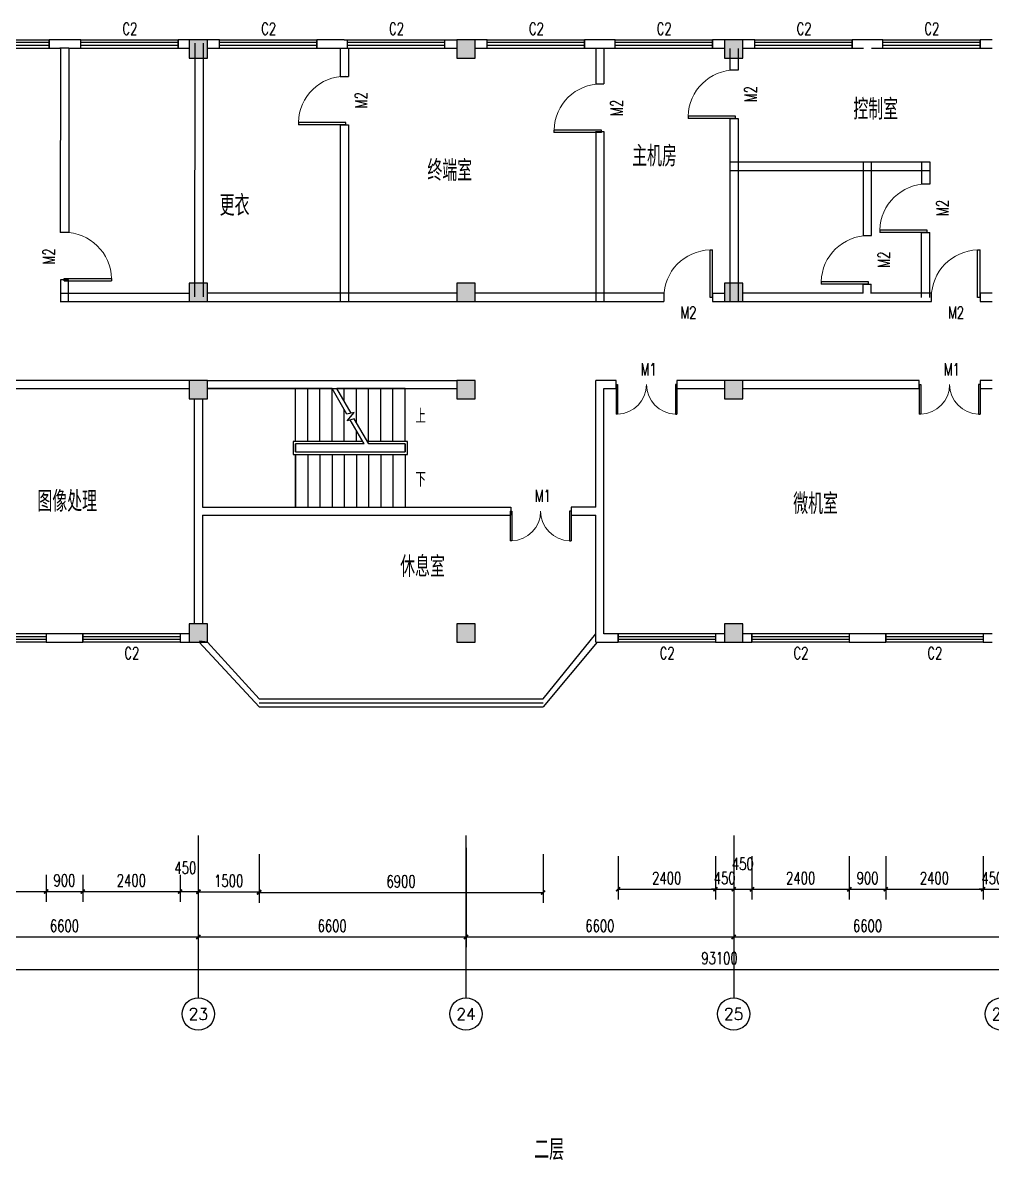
# Model space of a CAD drawing. Header units: millimetres. Extents: x 250 to 114555, y 276 to 29083.
# Drawn here: x 35422 to 59325, y 276 to 28332 of the extents above; entities that cross this region are included whole.
import ezdxf
from ezdxf.enums import TextEntityAlignment as Align

# ---------------------------------------------------------------- set-up
doc = ezdxf.new("R2010")
doc.units = ezdxf.units.MM
for name, color, linetype in [('AXIS', 3, 'Continuous'), ('AXIS_TEXT', 7, 'Continuous'), ('COLUMN', 9, 'Continuous'), ('DIM_SYMB', 3, 'Continuous'), ('PUB_DIM', 3, 'Continuous'), ('PUB_TEXT', 7, 'Continuous'), ('STAIR', 2, 'Continuous'), ('WALL', 9, 'Continuous'), ('WINDOW', 4, 'Continuous'), ('WINDOW_TEXT', 7, 'Continuous')]:
    doc.layers.add(name, color=color, linetype=linetype)
doc.styles.add('_TCH_AXIS', font='COMPLEX', dxfattribs={"bigfont": 'GBCBIG'})
doc.styles.add('_TCH_DIM', font='SIMPLEX', dxfattribs={"bigfont": 'GBCBIG'})
doc.styles.add('_TCH_DIM_T3', font='SIMPLEX', dxfattribs={"width": 0.705882, "bigfont": 'GBCBIG'})
doc.styles.add('_TCH_WINDOW', font='SIMPLEX', dxfattribs={"bigfont": 'GBCBIG'})
doc.styles.add('COMPLEX', font='COMPLEX')
doc.styles.get("Standard").update_dxf_attribs({"font": 'txt', "bigfont": 'gbcbig.shx'})
doc.dimstyles.new('_TCH_ARCH&&100', dxfattribs={"dimtxt": 297.5, "dimasz": 100, "dimexe": 250, "dimexo": 300, "dimgap": 126.25, "dimtad": 1, "dimdec": 0, "dimzin": 0, "dimdsep": 46, "dimtxsty": '_TCH_DIM_T3', "dimblk": 'ARCHTICK', "dimcen": 0.09, "dimclrt": 7, "dimazin": 2, "dimtfac": 1, "dimtdec": 0, "dimtix": 1, "dimtmove": 2, "dimatfit": 3, "dimfxl": 1, "dimtolj": 1, "dimtzin": 0, "dimarcsym": 0})

# ---------------------------------------------------------------- blocks, each defined once
blk = doc.blocks.new('_ArchTick')
at = {"color": 0, "linetype": 'ByBlock', "const_width": 0.4}
blk.add_lwpolyline([(-0.5, -0.5), (0.5, 0.5)], dxfattribs=at)
blk = doc.blocks.new('*D106')
at = {"layer": 'Defpoints', "color": 0}
for p in [(33600, 7615), (36000, 7615), (36000, 6903)]:
    blk.add_point(p, dxfattribs=at)
at = {"layer": 'PUB_DIM', "color": 0, "lineweight": -2}
for p, q in [((33600, 7315), (33600, 6653)), ((36000, 7315), (36000, 6653)), ((33600, 6903), (36000, 6903))]:
    blk.add_line(p, q, dxfattribs=at)
at = {"layer": 'PUB_DIM', "color": 0, "lineweight": -2, "xscale": 100, "yscale": 100, "zscale": 100, "rotation": 180}
blk.add_blockref('_ArchTick', (33600, 6903), dxfattribs=at)
at = {"layer": 'PUB_DIM', "color": 0, "lineweight": -2, "xscale": 100, "yscale": 100, "zscale": 100}
blk.add_blockref('_ArchTick', (36000, 6903), dxfattribs=at)
at = {"layer": 'PUB_DIM', "color": 7, "insert": (34800, 7178), "char_height": 297.5, "attachment_point": 5, "style": '_TCH_DIM_T3'}
blk.add_mtext('\\A1;2400', dxfattribs=at)
blk = doc.blocks.new('*D107')
at = {"layer": 'Defpoints', "color": 0}
for p in [(36000, 7615), (36900, 7615), (36900, 6903)]:
    blk.add_point(p, dxfattribs=at)
at = {"layer": 'PUB_DIM', "color": 0, "lineweight": -2}
for p, q in [((36000, 7315), (36000, 6653)), ((36900, 7315), (36900, 6653)), ((36000, 6903), (36900, 6903))]:
    blk.add_line(p, q, dxfattribs=at)
at = {"layer": 'PUB_DIM', "color": 0, "lineweight": -2, "xscale": 100, "yscale": 100, "zscale": 100, "rotation": 180}
blk.add_blockref('_ArchTick', (36000, 6903), dxfattribs=at)
at = {"layer": 'PUB_DIM', "color": 0, "lineweight": -2, "xscale": 100, "yscale": 100, "zscale": 100}
blk.add_blockref('_ArchTick', (36900, 6903), dxfattribs=at)
at = {"layer": 'PUB_DIM', "color": 7, "insert": (36450, 7178), "char_height": 297.5, "attachment_point": 5, "style": '_TCH_DIM_T3'}
blk.add_mtext('\\A1;900', dxfattribs=at)
blk = doc.blocks.new('*D108')
at = {"layer": 'Defpoints', "color": 0}
for p in [(36900, 7615), (39300, 7615), (39300, 6903)]:
    blk.add_point(p, dxfattribs=at)
at = {"layer": 'PUB_DIM', "color": 0, "lineweight": -2}
for p, q in [((36900, 7315), (36900, 6653)), ((39300, 7315), (39300, 6653)), ((36900, 6903), (39300, 6903))]:
    blk.add_line(p, q, dxfattribs=at)
at = {"layer": 'PUB_DIM', "color": 0, "lineweight": -2, "xscale": 100, "yscale": 100, "zscale": 100, "rotation": 180}
blk.add_blockref('_ArchTick', (36900, 6903), dxfattribs=at)
at = {"layer": 'PUB_DIM', "color": 0, "lineweight": -2, "xscale": 100, "yscale": 100, "zscale": 100}
blk.add_blockref('_ArchTick', (39300, 6903), dxfattribs=at)
at = {"layer": 'PUB_DIM', "color": 7, "insert": (38100, 7178), "char_height": 297.5, "attachment_point": 5, "style": '_TCH_DIM_T3'}
blk.add_mtext('\\A1;2400', dxfattribs=at)
blk = doc.blocks.new('*D109')
at = {"layer": 'Defpoints', "color": 0}
for p in [(39300, 7615), (39750, 7615), (39750, 6903)]:
    blk.add_point(p, dxfattribs=at)
at = {"layer": 'PUB_DIM', "color": 0, "lineweight": -2}
for p, q in [((39300, 7315), (39300, 6653)), ((39750, 7315), (39750, 6653)), ((39300, 6903), (39750, 6903))]:
    blk.add_line(p, q, dxfattribs=at)
at = {"layer": 'PUB_DIM', "color": 0, "lineweight": -2, "xscale": 100, "yscale": 100, "zscale": 100, "rotation": 180}
blk.add_blockref('_ArchTick', (39300, 6903), dxfattribs=at)
at = {"layer": 'PUB_DIM', "color": 0, "lineweight": -2, "xscale": 100, "yscale": 100, "zscale": 100}
blk.add_blockref('_ArchTick', (39750, 6903), dxfattribs=at)
at = {"layer": 'PUB_DIM', "color": 7, "insert": (39429, 7490), "char_height": 297.5, "attachment_point": 5, "style": '_TCH_DIM_T3'}
blk.add_mtext('\\A1;450', dxfattribs=at)
blk = doc.blocks.new('*D116')
at = {"layer": 'Defpoints', "color": 0}
for p in [(50100, 8077), (52500, 8077), (52500, 6960)]:
    blk.add_point(p, dxfattribs=at)
at = {"layer": 'PUB_DIM', "color": 0, "lineweight": -2}
for p, q in [((50100, 7777), (50100, 6710)), ((52500, 7777), (52500, 6710)), ((50100, 6960), (52500, 6960))]:
    blk.add_line(p, q, dxfattribs=at)
at = {"layer": 'PUB_DIM', "color": 0, "lineweight": -2, "xscale": 100, "yscale": 100, "zscale": 100, "rotation": 180}
blk.add_blockref('_ArchTick', (50100, 6960), dxfattribs=at)
at = {"layer": 'PUB_DIM', "color": 0, "lineweight": -2, "xscale": 100, "yscale": 100, "zscale": 100}
blk.add_blockref('_ArchTick', (52500, 6960), dxfattribs=at)
at = {"layer": 'PUB_DIM', "color": 7, "insert": (51300, 7235), "char_height": 297.5, "attachment_point": 5, "style": '_TCH_DIM_T3'}
blk.add_mtext('\\A1;2400', dxfattribs=at)
blk = doc.blocks.new('*D117')
at = {"layer": 'Defpoints', "color": 0}
for p in [(52500, 8077), (52950, 8077), (52950, 6960)]:
    blk.add_point(p, dxfattribs=at)
at = {"layer": 'PUB_DIM', "color": 0, "lineweight": -2}
for p, q in [((52500, 7777), (52500, 6710)), ((52950, 7777), (52950, 6710)), ((52500, 6960), (52400, 6960)), ((52500, 6960), (52950, 6960)), ((52950, 6960), (53050, 6960))]:
    blk.add_line(p, q, dxfattribs=at)
at = {"layer": 'PUB_DIM', "color": 0, "lineweight": -2, "xscale": 100, "yscale": 100, "zscale": 100}
blk.add_blockref('_ArchTick', (52500, 6960), dxfattribs=at)
at = {"layer": 'PUB_DIM', "color": 0, "lineweight": -2, "xscale": 100, "yscale": 100, "zscale": 100, "rotation": 180}
blk.add_blockref('_ArchTick', (52950, 6960), dxfattribs=at)
at = {"layer": 'PUB_DIM', "color": 7, "insert": (52725, 7235), "char_height": 297.5, "attachment_point": 5, "style": '_TCH_DIM_T3'}
blk.add_mtext('\\A1;450', dxfattribs=at)
blk = doc.blocks.new('*D118')
at = {"layer": 'Defpoints', "color": 0}
for p in [(52950, 8077), (53400, 8077), (53400, 6960)]:
    blk.add_point(p, dxfattribs=at)
at = {"layer": 'PUB_DIM', "color": 0, "lineweight": -2}
for p, q in [((52950, 7777), (52950, 6710)), ((53400, 7777), (53400, 6710)), ((52950, 6960), (53400, 6960))]:
    blk.add_line(p, q, dxfattribs=at)
at = {"layer": 'PUB_DIM', "color": 0, "lineweight": -2, "xscale": 100, "yscale": 100, "zscale": 100, "rotation": 180}
blk.add_blockref('_ArchTick', (52950, 6960), dxfattribs=at)
at = {"layer": 'PUB_DIM', "color": 0, "lineweight": -2, "xscale": 100, "yscale": 100, "zscale": 100}
blk.add_blockref('_ArchTick', (53400, 6960), dxfattribs=at)
at = {"layer": 'PUB_DIM', "color": 7, "insert": (53175, 7585), "char_height": 297.5, "attachment_point": 5, "style": '_TCH_DIM_T3'}
blk.add_mtext('\\A1;450', dxfattribs=at)
blk = doc.blocks.new('*D119')
at = {"layer": 'Defpoints', "color": 0}
for p in [(53400, 8077), (55800, 8077), (55800, 6960)]:
    blk.add_point(p, dxfattribs=at)
at = {"layer": 'PUB_DIM', "color": 0, "lineweight": -2}
for p, q in [((53400, 7777), (53400, 6710)), ((55800, 7777), (55800, 6710)), ((53400, 6960), (55800, 6960))]:
    blk.add_line(p, q, dxfattribs=at)
at = {"layer": 'PUB_DIM', "color": 0, "lineweight": -2, "xscale": 100, "yscale": 100, "zscale": 100, "rotation": 180}
blk.add_blockref('_ArchTick', (53400, 6960), dxfattribs=at)
at = {"layer": 'PUB_DIM', "color": 0, "lineweight": -2, "xscale": 100, "yscale": 100, "zscale": 100}
blk.add_blockref('_ArchTick', (55800, 6960), dxfattribs=at)
at = {"layer": 'PUB_DIM', "color": 7, "insert": (54600, 7235), "char_height": 297.5, "attachment_point": 5, "style": '_TCH_DIM_T3'}
blk.add_mtext('\\A1;2400', dxfattribs=at)
blk = doc.blocks.new('*D120')
at = {"layer": 'Defpoints', "color": 0}
for p in [(55800, 8077), (56700, 8077), (56700, 6960)]:
    blk.add_point(p, dxfattribs=at)
at = {"layer": 'PUB_DIM', "color": 0, "lineweight": -2}
for p, q in [((55800, 7777), (55800, 6710)), ((56700, 7777), (56700, 6710)), ((55800, 6960), (56700, 6960))]:
    blk.add_line(p, q, dxfattribs=at)
at = {"layer": 'PUB_DIM', "color": 0, "lineweight": -2, "xscale": 100, "yscale": 100, "zscale": 100, "rotation": 180}
blk.add_blockref('_ArchTick', (55800, 6960), dxfattribs=at)
at = {"layer": 'PUB_DIM', "color": 0, "lineweight": -2, "xscale": 100, "yscale": 100, "zscale": 100}
blk.add_blockref('_ArchTick', (56700, 6960), dxfattribs=at)
at = {"layer": 'PUB_DIM', "color": 7, "insert": (56250, 7235), "char_height": 297.5, "attachment_point": 5, "style": '_TCH_DIM_T3'}
blk.add_mtext('\\A1;900', dxfattribs=at)
blk = doc.blocks.new('*D121')
at = {"layer": 'Defpoints', "color": 0}
for p in [(56700, 8077), (59100, 8077), (59100, 6960)]:
    blk.add_point(p, dxfattribs=at)
at = {"layer": 'PUB_DIM', "color": 0, "lineweight": -2}
for p, q in [((56700, 7777), (56700, 6710)), ((59100, 7777), (59100, 6710)), ((56700, 6960), (59100, 6960))]:
    blk.add_line(p, q, dxfattribs=at)
at = {"layer": 'PUB_DIM', "color": 0, "lineweight": -2, "xscale": 100, "yscale": 100, "zscale": 100, "rotation": 180}
blk.add_blockref('_ArchTick', (56700, 6960), dxfattribs=at)
at = {"layer": 'PUB_DIM', "color": 0, "lineweight": -2, "xscale": 100, "yscale": 100, "zscale": 100}
blk.add_blockref('_ArchTick', (59100, 6960), dxfattribs=at)
at = {"layer": 'PUB_DIM', "color": 7, "insert": (57900, 7235), "char_height": 297.5, "attachment_point": 5, "style": '_TCH_DIM_T3'}
blk.add_mtext('\\A1;2400', dxfattribs=at)
blk = doc.blocks.new('*D122')
at = {"layer": 'Defpoints', "color": 0}
for p in [(59100, 8077), (59550, 8077), (59550, 6960)]:
    blk.add_point(p, dxfattribs=at)
at = {"layer": 'PUB_DIM', "color": 0, "lineweight": -2}
for p, q in [((59100, 7777), (59100, 6710)), ((59550, 7777), (59550, 6710)), ((59100, 6960), (59000, 6960)), ((59100, 6960), (59550, 6960)), ((59550, 6960), (59650, 6960))]:
    blk.add_line(p, q, dxfattribs=at)
at = {"layer": 'PUB_DIM', "color": 0, "lineweight": -2, "xscale": 100, "yscale": 100, "zscale": 100}
blk.add_blockref('_ArchTick', (59100, 6960), dxfattribs=at)
at = {"layer": 'PUB_DIM', "color": 0, "lineweight": -2, "xscale": 100, "yscale": 100, "zscale": 100, "rotation": 180}
blk.add_blockref('_ArchTick', (59550, 6960), dxfattribs=at)
at = {"layer": 'PUB_DIM', "color": 7, "insert": (59325, 7235), "char_height": 297.5, "attachment_point": 5, "style": '_TCH_DIM_T3'}
blk.add_mtext('\\A1;450', dxfattribs=at)
blk = doc.blocks.new('*D143')
at = {"layer": 'Defpoints', "color": 0}
for p in [(41250, 8126), (48250, 8126), (48250, 6879)]:
    blk.add_point(p, dxfattribs=at)
at = {"layer": 'PUB_DIM', "color": 0, "lineweight": -2}
for p, q in [((41250, 7826), (41250, 6629)), ((48250, 7826), (48250, 6629)), ((41250, 6879), (48250, 6879))]:
    blk.add_line(p, q, dxfattribs=at)
at = {"layer": 'PUB_DIM', "color": 0, "lineweight": -2, "xscale": 100, "yscale": 100, "zscale": 100, "rotation": 180}
blk.add_blockref('_ArchTick', (41250, 6879), dxfattribs=at)
at = {"layer": 'PUB_DIM', "color": 0, "lineweight": -2, "xscale": 100, "yscale": 100, "zscale": 100}
blk.add_blockref('_ArchTick', (48250, 6879), dxfattribs=at)
at = {"layer": 'PUB_DIM', "color": 7, "insert": (44750, 7154), "char_height": 297.5, "attachment_point": 5, "style": '_TCH_DIM_T3'}
blk.add_mtext('\\A1;6900', dxfattribs=at)
blk = doc.blocks.new('*D144')
at = {"layer": 'Defpoints', "color": 0}
for p in [(39750, 7995), (41250, 7995), (41250, 6895)]:
    blk.add_point(p, dxfattribs=at)
at = {"layer": 'PUB_DIM', "color": 0, "lineweight": -2}
for p, q in [((39750, 7695), (39750, 6645)), ((41250, 7695), (41250, 6645)), ((39750, 6895), (41250, 6895))]:
    blk.add_line(p, q, dxfattribs=at)
at = {"layer": 'PUB_DIM', "color": 0, "lineweight": -2, "xscale": 100, "yscale": 100, "zscale": 100, "rotation": 180}
blk.add_blockref('_ArchTick', (39750, 6895), dxfattribs=at)
at = {"layer": 'PUB_DIM', "color": 0, "lineweight": -2, "xscale": 100, "yscale": 100, "zscale": 100}
blk.add_blockref('_ArchTick', (41250, 6895), dxfattribs=at)
at = {"layer": 'PUB_DIM', "color": 7, "insert": (40500, 7170), "char_height": 297.5, "attachment_point": 5, "style": '_TCH_DIM_T3'}
blk.add_mtext('\\A1;1500', dxfattribs=at)
blk = doc.blocks.new('*D158')
at = {"layer": 'AXIS', "color": 0, "lineweight": -2}
for p, q in [((33150, 7983), (33150, 5533)), ((39750, 7983), (39750, 5533)), ((33150, 5783), (39750, 5783))]:
    blk.add_line(p, q, dxfattribs=at)
at = {"layer": 'Defpoints', "color": 0}
for p in [(33150, 8283), (39750, 8283), (39750, 5783)]:
    blk.add_point(p, dxfattribs=at)
at = {"layer": 'AXIS', "color": 0, "lineweight": -2, "xscale": 100, "yscale": 100, "zscale": 100, "rotation": 180}
blk.add_blockref('_ArchTick', (33150, 5783), dxfattribs=at)
at = {"layer": 'AXIS', "color": 0, "lineweight": -2, "xscale": 100, "yscale": 100, "zscale": 100}
blk.add_blockref('_ArchTick', (39750, 5783), dxfattribs=at)
at = {"layer": 'AXIS', "color": 7, "insert": (36450, 6058), "char_height": 297.5, "attachment_point": 5, "style": '_TCH_DIM_T3'}
blk.add_mtext('\\A1;6600', dxfattribs=at)
blk = doc.blocks.new('*D159')
at = {"layer": 'AXIS', "color": 0, "lineweight": -2}
for p, q in [((39750, 7983), (39750, 5533)), ((46350, 7983), (46350, 5533)), ((39750, 5783), (46350, 5783))]:
    blk.add_line(p, q, dxfattribs=at)
at = {"layer": 'Defpoints', "color": 0}
for p in [(39750, 8283), (46350, 8283), (46350, 5783)]:
    blk.add_point(p, dxfattribs=at)
at = {"layer": 'AXIS', "color": 0, "lineweight": -2, "xscale": 100, "yscale": 100, "zscale": 100, "rotation": 180}
blk.add_blockref('_ArchTick', (39750, 5783), dxfattribs=at)
at = {"layer": 'AXIS', "color": 0, "lineweight": -2, "xscale": 100, "yscale": 100, "zscale": 100}
blk.add_blockref('_ArchTick', (46350, 5783), dxfattribs=at)
at = {"layer": 'AXIS', "color": 7, "insert": (43050, 6058), "char_height": 297.5, "attachment_point": 5, "style": '_TCH_DIM_T3'}
blk.add_mtext('\\A1;6600', dxfattribs=at)
blk = doc.blocks.new('*D160')
at = {"layer": 'AXIS', "color": 0, "lineweight": -2}
for p, q in [((46350, 7983), (46350, 5533)), ((52950, 7983), (52950, 5533)), ((46350, 5783), (52950, 5783))]:
    blk.add_line(p, q, dxfattribs=at)
at = {"layer": 'Defpoints', "color": 0}
for p in [(46350, 8283), (52950, 8283), (52950, 5783)]:
    blk.add_point(p, dxfattribs=at)
at = {"layer": 'AXIS', "color": 0, "lineweight": -2, "xscale": 100, "yscale": 100, "zscale": 100, "rotation": 180}
blk.add_blockref('_ArchTick', (46350, 5783), dxfattribs=at)
at = {"layer": 'AXIS', "color": 0, "lineweight": -2, "xscale": 100, "yscale": 100, "zscale": 100}
blk.add_blockref('_ArchTick', (52950, 5783), dxfattribs=at)
at = {"layer": 'AXIS', "color": 7, "insert": (49650, 6058), "char_height": 297.5, "attachment_point": 5, "style": '_TCH_DIM_T3'}
blk.add_mtext('\\A1;6600', dxfattribs=at)
blk = doc.blocks.new('*D161')
at = {"layer": 'AXIS', "color": 0, "lineweight": -2}
for p, q in [((52950, 7983), (52950, 5533)), ((59550, 7983), (59550, 5533)), ((52950, 5783), (59550, 5783))]:
    blk.add_line(p, q, dxfattribs=at)
at = {"layer": 'Defpoints', "color": 0}
for p in [(52950, 8283), (59550, 8283), (59550, 5783)]:
    blk.add_point(p, dxfattribs=at)
at = {"layer": 'AXIS', "color": 0, "lineweight": -2, "xscale": 100, "yscale": 100, "zscale": 100, "rotation": 180}
blk.add_blockref('_ArchTick', (52950, 5783), dxfattribs=at)
at = {"layer": 'AXIS', "color": 0, "lineweight": -2, "xscale": 100, "yscale": 100, "zscale": 100}
blk.add_blockref('_ArchTick', (59550, 5783), dxfattribs=at)
at = {"layer": 'AXIS', "color": 7, "insert": (56250, 6058), "char_height": 297.5, "attachment_point": 5, "style": '_TCH_DIM_T3'}
blk.add_mtext('\\A1;6600', dxfattribs=at)
blk = doc.blocks.new('*D168')
at = {"layer": 'AXIS', "color": 0, "lineweight": -2}
for p, q in [((6050, 7983), (6050, 4733)), ((99150, 7983), (99150, 4733)), ((6050, 4983), (99150, 4983))]:
    blk.add_line(p, q, dxfattribs=at)
at = {"layer": 'Defpoints', "color": 0}
for p in [(6050, 8283), (99150, 8283), (99150, 4983)]:
    blk.add_point(p, dxfattribs=at)
at = {"layer": 'AXIS', "color": 0, "lineweight": -2, "xscale": 100, "yscale": 100, "zscale": 100, "rotation": 180}
blk.add_blockref('_ArchTick', (6050, 4983), dxfattribs=at)
at = {"layer": 'AXIS', "color": 0, "lineweight": -2, "xscale": 100, "yscale": 100, "zscale": 100}
blk.add_blockref('_ArchTick', (99150, 4983), dxfattribs=at)
at = {"layer": 'AXIS', "color": 7, "insert": (52600, 5258), "char_height": 297.5, "attachment_point": 5, "style": '_TCH_DIM_T3'}
blk.add_mtext('\\A1;93100', dxfattribs=at)
blk = doc.blocks.new('_FZHK')
blk.add_lwpolyline([(-0.5, -0.5), (0.5, -0.5), (0.5, 0.5), (-0.5, 0.5)], close=True)
blk = doc.blocks.new('_AXISO')
blk.add_circle((0, 0), 0.5)
at = {"layer": 'AXIS_TEXT', "style": 'COMPLEX', "width": 1.041667}
blk.add_attdef('A', text='', height=0.56, dxfattribs=at).set_placement((-0.25, -0.28), (0.25, -0.28), align=Align.FIT)
blk = doc.blocks.new('$DorLib2D$00000001')
for p, q in [((0.45, 0.975), (0.5, 0.975)), ((0.45, 0), (0.45, 0.975)), ((0.5, 0), (0.5, 0.975)), ((0.5, 0), (0.45, 0))]:
    blk.add_line(p, q)
at = {"lineweight": 13}
blk.add_arc((0.475, 0), 0.975, 91.4693, 180, dxfattribs=at)
blk = doc.blocks.new('$DorLib2D$00000002')
for p, q in [((-0.5, 0), (-0.5, 0.4875)), ((-0.475, 0.4875), (-0.5, 0.4875)), ((-0.475, 0), (-0.475, 0.4875)), ((0.475, 0), (0.475, 0.4875)), ((0.475, 0.4875), (0.5, 0.4875)), ((0.5, 0), (0.5, 0.4875)), ((-0.5, 0), (-0.475, 0)), ((0.5, 0), (0.475, 0))]:
    blk.add_line(p, q)
at = {"lineweight": 13}
for centre, start, end in [((-0.4875, 0), 0, 88.53072), ((0.4875, 0), 91.46928, 180)]:
    blk.add_arc(centre, 0.4875, start, end, dxfattribs=at)
blk = doc.blocks.new('$TCHSYS$WIN2D')
for p, q in [((-0.5, 0.5), (0.5, 0.5)), ((-0.5, 0.5), (-0.5, -0.5)), ((0.5, 0.5), (0.5, -0.5)), ((0.5, 0.167), (-0.5, 0.167)), ((0.5, -0.167), (-0.5, -0.167)), ((-0.5, -0.5), (0.5, -0.5))]:
    blk.add_line(p, q)

msp = doc.modelspace()

# ---------------------------------------------------------------- hatches: boundary and pattern name
h = msp.add_hatch(color=256)
h.paths.add_polyline_path([(39749.9, 27908.4), (39524.9, 27908.4), (39524.9, 27683.4), (39749.9, 27683.4)])
h.paths.add_polyline_path([(39749.9, 27683.4), (39974.9, 27683.4), (39974.9, 27908.4), (39749.9, 27908.4)])
h.paths.add_polyline_path([(39749.9, 27458.4), (39974.9, 27458.4), (39974.9, 27683.4), (39749.9, 27683.4)])
h.paths.add_polyline_path([(39749.9, 27683.4), (39524.9, 27683.4), (39524.9, 27458.4), (39749.9, 27458.4)])
h.paths.add_polyline_path([(39749.9, 21683.4), (39524.9, 21683.4), (39524.9, 21458.4), (39749.9, 21458.4)])
h.paths.add_polyline_path([(39749.9, 21683.4), (39749.9, 21458.4), (39974.9, 21458.4), (39974.9, 21683.4)])
h.paths.add_polyline_path([(39974.9, 21683.4), (39974.9, 21908.4), (39749.9, 21908.4), (39749.9, 21683.4)])
h.paths.add_polyline_path([(39749.9, 21908.4), (39524.9, 21908.4), (39524.9, 21683.4), (39749.9, 21683.4)])
h.paths.add_polyline_path([(39749.9, 13508.4), (39749.9, 13058.4), (39974.9, 13058.4), (39974.9, 13508.4)])
h.paths.add_polyline_path([(39524.9, 13508.4), (39524.9, 13058.4), (39749.9, 13058.4), (39749.9, 13508.4)])
h = msp.add_hatch(color=256)
h.paths.add_polyline_path([(46349.9, 27908.4), (46124.9, 27908.4), (46124.9, 27683.4), (46349.9, 27683.4)])
h.paths.add_polyline_path([(46349.9, 27683.4), (46574.9, 27683.4), (46574.9, 27908.4), (46349.9, 27908.4)])
h.paths.add_polyline_path([(46349.9, 27458.4), (46574.9, 27458.4), (46574.9, 27683.4), (46349.9, 27683.4)])
h.paths.add_polyline_path([(46349.9, 27683.4), (46124.9, 27683.4), (46124.9, 27458.4), (46349.9, 27458.4)])
h.paths.add_polyline_path([(46349.9, 21683.4), (46124.9, 21683.4), (46124.9, 21458.4), (46349.9, 21458.4)])
h.paths.add_polyline_path([(46349.9, 21683.4), (46349.9, 21458.4), (46574.9, 21458.4), (46574.9, 21683.4)])
h.paths.add_polyline_path([(46574.9, 21683.4), (46574.9, 21908.4), (46349.9, 21908.4), (46349.9, 21683.4)])
h.paths.add_polyline_path([(46349.9, 21908.4), (46124.9, 21908.4), (46124.9, 21683.4), (46349.9, 21683.4)])
h.paths.add_polyline_path([(46349.9, 13508.4), (46349.9, 13058.4), (46574.9, 13058.4), (46574.9, 13508.4)])
h.paths.add_polyline_path([(46124.9, 13508.4), (46124.9, 13058.4), (46349.9, 13058.4), (46349.9, 13508.4)])
h = msp.add_hatch(color=256)
h.paths.add_polyline_path([(52949.9, 27908.4), (52724.9, 27908.4), (52724.9, 27683.4), (52949.9, 27683.4)])
h.paths.add_polyline_path([(52949.9, 27683.4), (53174.9, 27683.4), (53174.9, 27908.4), (52949.9, 27908.4)])
h.paths.add_polyline_path([(52949.9, 27458.4), (53174.9, 27458.4), (53174.9, 27683.4), (52949.9, 27683.4)])
h.paths.add_polyline_path([(52949.9, 27683.4), (52724.9, 27683.4), (52724.9, 27458.4), (52949.9, 27458.4)])
h.paths.add_polyline_path([(52949.9, 21683.4), (52724.9, 21683.4), (52724.9, 21458.4), (52949.9, 21458.4)])
h.paths.add_polyline_path([(52949.9, 21683.4), (52949.9, 21458.4), (53174.9, 21458.4), (53174.9, 21683.4)])
h.paths.add_polyline_path([(53174.9, 21683.4), (53174.9, 21908.4), (52949.9, 21908.4), (52949.9, 21683.4)])
h.paths.add_polyline_path([(52949.9, 21908.4), (52724.9, 21908.4), (52724.9, 21683.4), (52949.9, 21683.4)])
h.paths.add_polyline_path([(52949.9, 13508.4), (52949.9, 13058.4), (53174.9, 13058.4), (53174.9, 13508.4)])
h.paths.add_polyline_path([(52724.9, 13508.4), (52724.9, 13058.4), (52949.9, 13058.4), (52949.9, 13508.4)])
h = msp.add_hatch(color=256)
h.paths.add_polyline_path([(39749.9, 19508.4), (39524.9, 19508.4), (39524.9, 19283.4), (39749.9, 19283.4)])
h.paths.add_polyline_path([(39974.9, 19508.4), (39749.9, 19508.4), (39749.9, 19283.4), (39974.9, 19283.4)])
h.paths.add_polyline_path([(39974.9, 19283.4), (39749.9, 19283.4), (39749.9, 19058.4), (39974.9, 19058.4)])
h.paths.add_polyline_path([(39749.9, 19283.4), (39524.9, 19283.4), (39524.9, 19058.4), (39749.9, 19058.4)])
h = msp.add_hatch(color=256)
h.paths.add_polyline_path([(46349.9, 19508.4), (46124.9, 19508.4), (46124.9, 19283.4), (46349.9, 19283.4)])
h.paths.add_polyline_path([(46574.9, 19508.4), (46349.9, 19508.4), (46349.9, 19283.4), (46574.9, 19283.4)])
h.paths.add_polyline_path([(46574.9, 19283.4), (46349.9, 19283.4), (46349.9, 19058.4), (46574.9, 19058.4)])
h.paths.add_polyline_path([(46349.9, 19283.4), (46124.9, 19283.4), (46124.9, 19058.4), (46349.9, 19058.4)])
h = msp.add_hatch(color=256)
h.paths.add_polyline_path([(52949.9, 19508.4), (52724.9, 19508.4), (52724.9, 19283.4), (52949.9, 19283.4)])
h.paths.add_polyline_path([(53174.9, 19508.4), (52949.9, 19508.4), (52949.9, 19283.4), (53174.9, 19283.4)])
h.paths.add_polyline_path([(53174.9, 19283.4), (52949.9, 19283.4), (52949.9, 19058.4), (53174.9, 19058.4)])
h.paths.add_polyline_path([(52949.9, 19283.4), (52724.9, 19283.4), (52724.9, 19058.4), (52949.9, 19058.4)])

# ---------------------------------------------------------------- linework, layer by layer
for p, q in [((36554.7, 27708.4), (36337, 27708.4)), ((43249.9, 27708.4), (43449.9, 27708.4)), ((43249.9, 27007.6), (43449.9, 27007.6)), ((52856.5, 27167.7), (53056.5, 27167.7)), ((49552.3, 26825.6), (49752.3, 26825.6)), ((43249.9, 25815.7), (43449.9, 25815.7)), ((52856.5, 25968.1), (53056.5, 25968.1)), ((49552.3, 25653.8), (49752.3, 25653.8)), ((57584.7, 24358.1), (57784.7, 24358.1)), ((56149.9, 23084.5), (56349.9, 23084.5)), ((57583.8, 23158.5), (57783.8, 23158.5)), ((56138.6, 21884.5), (56338.6, 21884.5)), ((39974.9, 13058.4), (39774.9, 13058.4)), ((39974.9, 13058.4), (39776, 13079.8))]:
    msp.add_line(p, q)
at = {"layer": 'AXIS'}
for p, q in [((39749.9, 8283.4), (39749.9, 4283.4)), ((46349.9, 8283.4), (46349.9, 4283.4)), ((52949.9, 8283.4), (52949.9, 4283.4))]:
    msp.add_line(p, q, dxfattribs=at)
at = {"layer": 'DIM_SYMB'}
for points in [[(44999.9, 17064.9, 0, 0, 0), (40999.9, 17064.9, 0, 0, 0), (40999.9, 18626.9, 0, 0, 0), (43049.9, 18626.9, 80, 0, 0), (43349.9, 18626.9, 0, 0, 0)], [(44999.9, 18626.9, 0, 0, 0), (43949.9, 18626.9, 80, 0, 0), (43649.9, 18626.9, 0, 0, 0)]]:
    msp.add_lwpolyline(points, format="xyseb", dxfattribs=at)
at = {"layer": 'STAIR'}
for p, q in [((42149.9, 19308.4), (39974.9, 19308.4)), ((43048.7, 19308.4), (42149.9, 19308.4)), ((42149.9, 18005.4), (42149.9, 19308.4)), ((42149.9, 18005.4), (42149.9, 19308.4)), ((42449.9, 18005.4), (42449.9, 19308.4)), ((42749.9, 18005.4), (42749.9, 19308.4)), ((43414.9, 18674), (43048.7, 19308.4)), ((43049.9, 18005.4), (43049.9, 19306.3)), ((44849.9, 19308.4), (43164.1, 19308.4)), ((43514.9, 18700.8), (43164.1, 19308.4)), ((43349.9, 18986.7), (43349.9, 19308.4)), ((43649.9, 18467.1), (43649.9, 19308.4)), ((43949.9, 18005.4), (43949.9, 19308.4)), ((44249.9, 18005.4), (44249.9, 19308.4)), ((44549.9, 18005.4), (44549.9, 19308.4)), ((44849.9, 18005.4), (44849.9, 19308.4)), ((39849.9, 19058.4), (39849.9, 16383.4)), ((43349.9, 18005.4), (43349.9, 18786.7)), ((43595.3, 18722.4), (43414.9, 18674)), ((43422.4, 18516.3), (43595.3, 18722.4)), ((43594.8, 18562.5), (43422.4, 18516.3)), ((43835.6, 17945.4), (43494.8, 18535.7)), ((43951.1, 17945.4), (43594.8, 18562.5)), ((43649.9, 18005.4), (43649.9, 18267.1)), ((43800.9, 18005.4), (42089.9, 18005.4)), ((42089.9, 18005.4), (42089.9, 17686.4)), ((44909.9, 18005.4), (43916.4, 18005.4)), ((44909.9, 17686.4), (44909.9, 18005.4)), ((42089.9, 17686.4), (44909.9, 17686.4)), ((43835.6, 17945.4), (42149.9, 17945.4)), ((43835.6, 17945.4), (42149.9, 17945.4)), ((42149.9, 17945.4), (42149.9, 17746.4)), ((42149.9, 17746.4), (42149.9, 17945.4)), ((42149.9, 17746.4), (44849.9, 17746.4)), ((42149.9, 17746.4), (44849.9, 17746.4)), ((42149.9, 17686.4), (42149.9, 16383.4)), ((42149.9, 16383.4), (42149.9, 17686.4)), ((42449.9, 17686.4), (42449.9, 16383.4)), ((42749.9, 17686.4), (42749.9, 16383.4)), ((43049.9, 17686.4), (43049.9, 16383.4)), ((43349.9, 17686.4), (43349.9, 16383.4)), ((43649.9, 17686.4), (43649.9, 16383.4)), ((43949.9, 17686.4), (43949.9, 16383.4)), ((44849.9, 17945.4), (43951.1, 17945.4)), ((44849.9, 17945.4), (43951.1, 17945.4)), ((44249.9, 17686.4), (44249.9, 16383.4)), ((44549.9, 17686.4), (44549.9, 16383.4)), ((44849.9, 17746.4), (44849.9, 17945.4)), ((44849.9, 17945.4), (44849.9, 17746.4)), ((44849.9, 17686.4), (44849.9, 16383.4)), ((39849.9, 16383.4), (42149.9, 16383.4)), ((42149.9, 16383.4), (44849.9, 16383.4))]:
    msp.add_line(p, q, dxfattribs=at)
at = {"layer": 'WALL'}
for p, q in [((36454.7, 27908.4), (36074.9, 27908.4)), ((36074.9, 27908.4), (36074.9, 27708.4)), ((36854.7, 27908.4), (36454.7, 27908.4)), ((36854.7, 27708.4), (36854.7, 27908.4)), ((39524.9, 27908.4), (39254.7, 27908.4)), ((39254.7, 27908.4), (39254.7, 27708.4)), ((39666.8, 27825.1), (39655.7, 21575.1)), ((39866.8, 27825.1), (39866.8, 21575.1)), ((40274.9, 27908.4), (39974.9, 27908.4)), ((40274.9, 27708.4), (40274.9, 27908.4)), ((43349.9, 27908.4), (42674.9, 27908.4)), ((42674.9, 27908.4), (42674.9, 27708.4)), ((43349.9, 27908.4), (46124.9, 27908.4)), ((46874.9, 27908.4), (46574.9, 27908.4)), ((46874.9, 27708.4), (46874.9, 27908.4)), ((50024.9, 27908.4), (49274.9, 27908.4)), ((49274.9, 27908.4), (49274.9, 27708.4)), ((50024.9, 27708.4), (50024.9, 27908.4)), ((52724.9, 27908.4), (52424.9, 27908.4)), ((52424.9, 27908.4), (52424.9, 27708.4)), ((53474.9, 27908.4), (53174.9, 27908.4)), ((53474.9, 27708.4), (53474.9, 27908.4)), ((56249.9, 27908.4), (55874.9, 27908.4)), ((55874.9, 27908.4), (55874.9, 27708.4)), ((56624.9, 27908.4), (56249.9, 27908.4)), ((56624.9, 27708.4), (56624.9, 27908.4)), ((59324.9, 27908.4), (59024.9, 27908.4)), ((59024.9, 27908.4), (59024.9, 27708.4)), ((36074.9, 27708.4), (36354.7, 27708.4)), ((36354.7, 27708.4), (36346.5, 23158.9)), ((36554.7, 27708.4), (36854.7, 27708.4)), ((36554.7, 27708.4), (36554.7, 23156)), ((39254.7, 27708.4), (39524.9, 27708.4)), ((39974.9, 27708.4), (40274.9, 27708.4)), ((42674.9, 27708.4), (43249.9, 27708.4)), ((43249.9, 27708.4), (43249.9, 27007.6)), ((43449.9, 27708.4), (46124.9, 27708.4)), ((43449.9, 27708.4), (43449.9, 27007.6)), ((46574.9, 27708.4), (46874.9, 27708.4)), ((49274.9, 27708.4), (50024.9, 27708.4)), ((49552.3, 27708.4), (49552.3, 26825.3)), ((49752.3, 27708.4), (49752.3, 26825.6)), ((52424.9, 27708.4), (52724.9, 27708.4)), ((52856.5, 27699.5), (52856.5, 27172.2)), ((53056.5, 27699.5), (53056.5, 27163.3)), ((53174.9, 27708.4), (53474.9, 27708.4)), ((55874.9, 27708.4), (56149.9, 27708.4)), ((56349.9, 27708.4), (56624.9, 27708.4)), ((59024.9, 27708.4), (59324.9, 27708.4)), ((43249.9, 25815.7), (43249.9, 21458.4)), ((43449.9, 25815.7), (43449.9, 21458.4)), ((52856.5, 25968.1), (52856.5, 21449.5)), ((53056.5, 25968.1), (53056.5, 21449.5)), ((49552.3, 25654.3), (49552.3, 21458.4)), ((49752.3, 25653.4), (49752.3, 21458.4)), ((57794.9, 24890.1), (52856.5, 24890.1)), ((52856.5, 24690.1), (57784.1, 24690.1)), ((56149.9, 23084.5), (56149.9, 24890.1)), ((56349.9, 23084.5), (56349.9, 24890.1)), ((57584.7, 24889.9), (57584.7, 24362.6)), ((57784.7, 24889.9), (57784.7, 24353.7)), ((36554.7, 23158.9), (36346.5, 23158.9)), ((57583.8, 21558.4), (57583.8, 23158.5)), ((57783.8, 21558.4), (57783.8, 23155.2)), ((36352.2, 21991.8), (36352.2, 21458.4)), ((36552.2, 21991.1), (36352.2, 21991.1)), ((36552.2, 21463.7), (36552.2, 21989.5)), ((56138.6, 21658.4), (56138.6, 21884.5)), ((36353.4, 21658.4), (39524.9, 21658.4)), ((44324.9, 21658.4), (39974.9, 21658.4)), ((46124.9, 21658.4), (44324.9, 21658.4)), ((48374.9, 21658.4), (46574.9, 21658.4)), ((51231.5, 21658.4), (48374.9, 21658.4)), ((51230.6, 21658.4), (51230.6, 21458.4)), ((52727.2, 21658.2), (52427.2, 21658.2)), ((52427.2, 21658.2), (52427.2, 21458.2)), ((54349.9, 21658.4), (53174.9, 21658.4)), ((56138.6, 21658.4), (54349.9, 21658.4)), ((56337.9, 21657.6), (56337.9, 21883.6)), ((57824.9, 21658.4), (56337.9, 21658.4)), ((57824.9, 21458.4), (57824.9, 21658.4)), ((59324.9, 21658.4), (59024.9, 21658.4)), ((59024.9, 21658.4), (59024.9, 21458.4)), ((36343.5, 21458.4), (39524.9, 21458.4)), ((39974.9, 21458.4), (44324.9, 21458.4)), ((44324.9, 21458.4), (46124.9, 21458.4)), ((46574.9, 21458.4), (48374.9, 21458.4)), ((48374.9, 21458.4), (51230.6, 21458.4)), ((52427.2, 21458.2), (52727.2, 21458.2)), ((53174.9, 21458.4), (54349.9, 21458.4)), ((54349.9, 21458.4), (56149.9, 21458.4)), ((56149.9, 21458.4), (56149.9, 21458.4)), ((56149.9, 21458.4), (56349.9, 21458.4)), ((56349.9, 21458.4), (57824.9, 21458.4)), ((56349.9, 21458.4), (56349.9, 21458.4)), ((59024.9, 21458.4), (59324.9, 21458.4)), ((39524.9, 19508.4), (33374.9, 19508.4)), ((39974.9, 19508.4), (46124.9, 19508.4)), ((50049.9, 19508.4), (49549.9, 19508.4)), ((49549.9, 16383.4), (49549.9, 19508.4)), ((50049.9, 19308.4), (50049.9, 19508.4)), ((52724.9, 19508.4), (51549.9, 19508.4)), ((51549.9, 19508.4), (51549.9, 19308.4)), ((57524.9, 19508.4), (53174.9, 19508.4)), ((57524.9, 19308.4), (57524.9, 19508.4)), ((59324.9, 19508.4), (59024.9, 19508.4)), ((59024.9, 19508.4), (59024.9, 19308.4)), ((33374.9, 19308.4), (39524.9, 19308.4)), ((39974.9, 19308.4), (46124.9, 19308.4)), ((49749.9, 19308.4), (50049.9, 19308.4)), ((49749.9, 16283.4), (49749.9, 19308.4)), ((51549.9, 19308.4), (52724.9, 19308.4)), ((53174.9, 19308.4), (57524.9, 19308.4)), ((59024.9, 19308.4), (59324.9, 19308.4)), ((39649.9, 19047.1), (39649.9, 16283.4)), ((39849.9, 19047.1), (39649.9, 19047.1)), ((39849.9, 19047.1), (39849.9, 16383.4)), ((39649.9, 16283.4), (39649.9, 13508.4)), ((39849.9, 16383.4), (47456.5, 16383.4)), ((47456.5, 16383.4), (47456.5, 16183.4)), ((49549.9, 16385.6), (48940.4, 16385.6)), ((48940.4, 16385.6), (48940.4, 16185.6)), ((49749.9, 13258.4), (49749.9, 16283.4)), ((39849.9, 16183.4), (39849.9, 13508.4)), ((39849.9, 16183.4), (47456.5, 16183.4)), ((48940.4, 16185.6), (49549.9, 16183.4)), ((49549.9, 13058.4), (49549.9, 16183.4)), ((36899.9, 13258.4), (35999.9, 13258.4)), ((35999.9, 13258.4), (35999.9, 13058.4)), ((36899.9, 13058.4), (36899.9, 13258.4)), ((39524.9, 13258.4), (39299.9, 13258.4)), ((39299.9, 13258.4), (39299.9, 13058.4)), ((48249.9, 11658.4), (49549.9, 13258.4)), ((50099.9, 13258.4), (49749.9, 13258.4)), ((50099.9, 13058.4), (50099.9, 13258.4)), ((52724.9, 13258.4), (52499.9, 13258.4)), ((52499.9, 13258.4), (52499.9, 13058.4)), ((53399.9, 13258.4), (53174.9, 13258.4)), ((53399.9, 13058.4), (53399.9, 13258.4)), ((56699.9, 13258.4), (55799.9, 13258.4)), ((55799.9, 13258.4), (55799.9, 13058.4)), ((56699.9, 13058.4), (56699.9, 13258.4)), ((59324.9, 13258.4), (59099.9, 13258.4)), ((59099.9, 13258.4), (59099.9, 13058.4)), ((35999.9, 13058.4), (36899.9, 13058.4)), ((39299.9, 13058.4), (39524.9, 13058.4)), ((39774.9, 13058.4), (41250.6, 11458.4)), ((41250.7, 11658.4), (39974.9, 13058.4)), ((49583.2, 13058.4), (48249.9, 11458.4)), ((49549.9, 13058.4), (50099.9, 13058.4)), ((52499.9, 13058.4), (52724.9, 13058.4)), ((53174.9, 13058.4), (53399.9, 13058.4)), ((55799.9, 13058.4), (56699.9, 13058.4)), ((59099.9, 13058.4), (59324.9, 13058.4)), ((41249.9, 11558.4), (48249.9, 11558.4)), ((41250.7, 11658.4), (48249.9, 11658.4)), ((41250.6, 11458.4), (48249.9, 11458.4))]:
    msp.add_line(p, q, dxfattribs=at)

# ---------------------------------------------------------------- block references
at = {"layer": 'AXIS'}
ref = msp.add_blockref('_AXISO', (39749.9, 3883.4), dxfattribs=dict(at, xscale=800, yscale=800, zscale=800))
ref.add_attrib('A', '23', dxfattribs={"layer": 'AXIS_TEXT', "height": 294.28, "style": '_TCH_AXIS'}).set_placement((39511.6, 3736.3), (39988.1, 3736.3), align=Align.FIT)
ref = msp.add_blockref('_AXISO', (46349.9, 3883.4), dxfattribs=dict(at, xscale=800, yscale=800, zscale=800))
ref.add_attrib('A', '24', dxfattribs={"layer": 'AXIS_TEXT', "height": 288.12, "style": '_TCH_AXIS', "width": 0.972222}).set_placement((46109.8, 3739.3), (46590, 3739.3), align=Align.FIT)
ref = msp.add_blockref('_AXISO', (52949.9, 3883.4), dxfattribs=dict(at, xscale=800, yscale=800, zscale=800))
ref.add_attrib('A', '25', dxfattribs={"layer": 'AXIS_TEXT', "height": 294.28, "style": '_TCH_AXIS'}).set_placement((52711.6, 3736.3), (53188.1, 3736.3), align=Align.FIT)
ref = msp.add_blockref('_AXISO', (59549.9, 3883.4), dxfattribs=dict(at, xscale=800, yscale=800, zscale=800))
ref.add_attrib('A', '26', dxfattribs={"layer": 'AXIS_TEXT', "height": 300.65, "style": '_TCH_AXIS', "width": 0.970588}).set_placement((59313.6, 3733.1), (59786.1, 3733.1), align=Align.FIT)
at = {"layer": 'COLUMN', "xscale": 450, "yscale": 450, "zscale": 450}
for p in [(39749.9, 27683.4), (46349.9, 27683.4), (52949.9, 27683.4), (39749.9, 21683.4), (46349.9, 21683.4), (52949.9, 21683.4), (39749.9, 19283.4), (46349.9, 19283.4), (52949.9, 19283.4), (39749.9, 13283.4), (46349.9, 13283.4), (52949.9, 13283.4)]:
    msp.add_blockref('_FZHK', p, dxfattribs=at)
at = {"layer": 'WINDOW'}
ref = msp.add_blockref('$TCHSYS$WIN2D', (34874.9, 27808.4), dxfattribs=dict(at, xscale=2400, yscale=-200, zscale=2400))
ref.add_attrib('A', 'C2', (34699.9, 28034.7), dxfattribs={"layer": 'WINDOW_TEXT', "height": 297.5, "style": '_TCH_WINDOW', "width": 0.705882})
ref = msp.add_blockref('$TCHSYS$WIN2D', (38054.7, 27808.4), dxfattribs=dict(at, xscale=2400, yscale=-200, zscale=2400))
ref.add_attrib('A', 'C2', (37879.7, 28034.7), dxfattribs={"layer": 'WINDOW_TEXT', "height": 297.5, "style": '_TCH_WINDOW', "width": 0.705882})
ref = msp.add_blockref('$TCHSYS$WIN2D', (41474.9, 27808.4), dxfattribs=dict(at, xscale=2400, yscale=-200, zscale=2400))
ref.add_attrib('A', 'C2', (41299.9, 28034.7), dxfattribs={"layer": 'WINDOW_TEXT', "height": 297.5, "style": '_TCH_WINDOW', "width": 0.705882})
ref = msp.add_blockref('$TCHSYS$WIN2D', (44624.9, 27808.4), dxfattribs=dict(at, xscale=2400, yscale=-200, zscale=2400))
ref.add_attrib('A', 'C2', (44449.9, 28034.7), dxfattribs={"layer": 'WINDOW_TEXT', "height": 297.5, "style": '_TCH_WINDOW', "width": 0.705882})
ref = msp.add_blockref('$TCHSYS$WIN2D', (48074.9, 27808.4), dxfattribs=dict(at, xscale=2400, yscale=-200, zscale=2400))
ref.add_attrib('A', 'C2', (47899.9, 28034.7), dxfattribs={"layer": 'WINDOW_TEXT', "height": 297.5, "style": '_TCH_WINDOW', "width": 0.705882})
ref = msp.add_blockref('$TCHSYS$WIN2D', (51224.9, 27808.4), dxfattribs=dict(at, xscale=2400, yscale=-200, zscale=2400))
ref.add_attrib('A', 'C2', (51049.9, 28034.7), dxfattribs={"layer": 'WINDOW_TEXT', "height": 297.5, "style": '_TCH_WINDOW', "width": 0.705882})
ref = msp.add_blockref('$TCHSYS$WIN2D', (54674.9, 27808.4), dxfattribs=dict(at, xscale=2400, yscale=-200, zscale=2400))
ref.add_attrib('A', 'C2', (54499.9, 28034.7), dxfattribs={"layer": 'WINDOW_TEXT', "height": 297.5, "style": '_TCH_WINDOW', "width": 0.705882})
ref = msp.add_blockref('$TCHSYS$WIN2D', (57824.9, 27808.4), dxfattribs=dict(at, xscale=2400, yscale=-200, zscale=2400))
ref.add_attrib('A', 'C2', (57649.9, 28034.7), dxfattribs={"layer": 'WINDOW_TEXT', "height": 297.5, "style": '_TCH_WINDOW', "width": 0.705882})
ref = msp.add_blockref('$DorLib2D$00000001', (43387.2, 26415.7), dxfattribs=dict(at, xscale=1200, yscale=-1200, zscale=1200, rotation=270))
ref.add_attrib('A', 'M2', (43910.9, 26225.7), dxfattribs={"layer": 'WINDOW_TEXT', "height": 297.5, "rotation": 90, "style": '_TCH_WINDOW', "width": 0.705882})
ref = msp.add_blockref('$DorLib2D$00000001', (52993.8, 26568.1), dxfattribs=dict(at, xscale=1200, yscale=-1200, zscale=1200, rotation=270))
ref.add_attrib('A', 'M2', (53517.6, 26378.1), dxfattribs={"layer": 'WINDOW_TEXT', "height": 297.5, "rotation": 90, "style": '_TCH_WINDOW', "width": 0.705882})
ref = msp.add_blockref('$DorLib2D$00000001', (49689.6, 26226.2), dxfattribs=dict(at, xscale=1200, yscale=-1200, zscale=1200, rotation=270))
ref.add_attrib('A', 'M2', (50213.3, 26036.2), dxfattribs={"layer": 'WINDOW_TEXT', "height": 297.5, "rotation": 90, "style": '_TCH_WINDOW', "width": 0.705882})
ref = msp.add_blockref('$DorLib2D$00000001', (57722, 23758.5), dxfattribs=dict(at, xscale=1200, yscale=-1200, zscale=1200, rotation=270))
ref.add_attrib('A', 'M2', (58245.7, 23568.5), dxfattribs={"layer": 'WINDOW_TEXT', "height": 297.5, "rotation": 90, "style": '_TCH_WINDOW', "width": 0.705882})
ref = msp.add_blockref('$DorLib2D$00000001', (36442.1, 22563.7), dxfattribs=dict(at, xscale=-1200, yscale=-1200, zscale=1200, rotation=90))
ref.add_attrib('A', 'M2', (36215.8, 22373.7), dxfattribs={"layer": 'WINDOW_TEXT', "height": 297.5, "rotation": 90, "style": '_TCH_WINDOW', "width": 0.705882})
ref = msp.add_blockref('$DorLib2D$00000001', (56276.8, 22484.5), dxfattribs=dict(at, xscale=1200, yscale=-1200, zscale=1200, rotation=270))
ref.add_attrib('A', 'M2', (56800.5, 22294.5), dxfattribs={"layer": 'WINDOW_TEXT', "height": 297.5, "rotation": 90, "style": '_TCH_WINDOW', "width": 0.705882})
ref = msp.add_blockref('$DorLib2D$00000001', (51827.2, 21558.2), dxfattribs=dict(at, xscale=1200, yscale=1200, zscale=1200))
ref.add_attrib('A', 'M2', (51637.2, 21034.5), dxfattribs={"layer": 'WINDOW_TEXT', "height": 297.5, "style": '_TCH_WINDOW', "width": 0.705882})
ref = msp.add_blockref('$DorLib2D$00000001', (58424.9, 21558.4), dxfattribs=dict(at, xscale=1200, yscale=1200, zscale=1200))
ref.add_attrib('A', 'M2', (58234.9, 21034.7), dxfattribs={"layer": 'WINDOW_TEXT', "height": 297.5, "style": '_TCH_WINDOW', "width": 0.705882})
ref = msp.add_blockref('$DorLib2D$00000002', (50799.9, 19408.4), dxfattribs=dict(at, xscale=-1500, yscale=-1500, zscale=-1500))
ref.add_attrib('A', 'M1', (50654.9, 19634.7), dxfattribs={"layer": 'WINDOW_TEXT', "height": 297.5, "style": '_TCH_WINDOW', "width": 0.705882})
ref = msp.add_blockref('$DorLib2D$00000002', (58274.9, 19408.4), dxfattribs=dict(at, xscale=-1500, yscale=-1500, zscale=-1500))
ref.add_attrib('A', 'M1', (58129.9, 19634.7), dxfattribs={"layer": 'WINDOW_TEXT', "height": 297.5, "style": '_TCH_WINDOW', "width": 0.705882})
ref = msp.add_blockref('$DorLib2D$00000002', (48190.4, 16285.6), dxfattribs=dict(at, xscale=-1500, yscale=-1500, zscale=-1500))
ref.add_attrib('A', 'M1', (48045.4, 16511.8), dxfattribs={"layer": 'WINDOW_TEXT', "height": 297.5, "style": '_TCH_WINDOW', "width": 0.705882})
ref = msp.add_blockref('$TCHSYS$WIN2D', (34799.9, 13158.4), dxfattribs=dict(at, xscale=2400, yscale=-200, zscale=2400, rotation=180))
ref.add_attrib('A', 'C2', (34624.9, 12634.7), dxfattribs={"layer": 'WINDOW_TEXT', "height": 297.5, "style": '_TCH_WINDOW', "width": 0.705882})
ref = msp.add_blockref('$TCHSYS$WIN2D', (38099.9, 13158.4), dxfattribs=dict(at, xscale=2400, yscale=-200, zscale=2400, rotation=180))
ref.add_attrib('A', 'C2', (37924.9, 12634.7), dxfattribs={"layer": 'WINDOW_TEXT', "height": 297.5, "style": '_TCH_WINDOW', "width": 0.705882})
ref = msp.add_blockref('$TCHSYS$WIN2D', (51299.9, 13158.4), dxfattribs=dict(at, xscale=2400, yscale=-200, zscale=2400, rotation=180))
ref.add_attrib('A', 'C2', (51124.9, 12634.7), dxfattribs={"layer": 'WINDOW_TEXT', "height": 297.5, "style": '_TCH_WINDOW', "width": 0.705882})
ref = msp.add_blockref('$TCHSYS$WIN2D', (54599.9, 13158.4), dxfattribs=dict(at, xscale=2400, yscale=-200, zscale=2400, rotation=180))
ref.add_attrib('A', 'C2', (54424.9, 12634.7), dxfattribs={"layer": 'WINDOW_TEXT', "height": 297.5, "style": '_TCH_WINDOW', "width": 0.705882})
ref = msp.add_blockref('$TCHSYS$WIN2D', (57899.9, 13158.4), dxfattribs=dict(at, xscale=2400, yscale=-200, zscale=2400, rotation=180))
ref.add_attrib('A', 'C2', (57724.9, 12634.7), dxfattribs={"layer": 'WINDOW_TEXT', "height": 297.5, "style": '_TCH_WINDOW', "width": 0.705882})

# ---------------------------------------------------------------- texts
at = {"layer": 'PUB_TEXT'}
for s, p in [('控制室', (55900.3, 25942.2)), ('主机房', (50446.4, 24787.1)), ('终端室', (45397.4, 24432.2)), ('更衣', (40276.1, 23571.7)), ('图像处理', (35782.1, 16271.8)), ('微机室', (54417.7, 16211.6)), ('休息室', (44726.6, 14663.3)), ('二层', (48032.7, 281.4))]:
    msp.add_text(s, height=510.64, dxfattribs=at).set_placement(p)
at = {"layer": 'PUB_TEXT', "style": '_TCH_DIM'}
for s, p in [('上', (45104.9, 18451.9)), ('下', (45104.9, 16889.9))]:
    msp.add_text(s, height=357.4, dxfattribs=at).set_placement(p)

# ---------------------------------------------------------------- dimensions: what is measured, and where the dimension line sits
at = {"layer": 'AXIS'}
for p1, p2, distance, text, picture, middle in [((6049.9, 8283.4), (99149.9, 8283.4), -3300, '93100', '*D168', (52599.9, 5258.4)), ((33149.9, 8283.4), (39749.9, 8283.4), -2500, '6600', '*D158', (36449.9, 6058.4)), ((39749.9, 8283.4), (46349.9, 8283.4), -2500, '6600', '*D159', (43049.9, 6058.4)), ((46349.9, 8283.4), (52949.9, 8283.4), -2500, '6600', '*D160', (49649.9, 6058.4)), ((52949.9, 8283.4), (59549.9, 8283.4), -2500, '6600', '*D161', (56249.9, 6058.4))]:
    dim = msp.add_aligned_dim(p1=p1, p2=p2, distance=distance, text=text, dimstyle='_TCH_ARCH&&100', dxfattribs=at)
    dim.commit()
    dim.dimension.update_dxf_attribs({"geometry": picture, "text_midpoint": middle})
at = {"layer": 'PUB_DIM'}
for p1, p2, distance, text, picture, middle in [((39749.9, 7995.1), (41249.9, 7995.1), -1100.2, '1500', '*D144', (40499.9, 7169.9)), ((41249.9, 8126.1), (48249.9, 8126.1), -1246.9, '6900', '*D143', (44749.9, 7154.1)), ((50099.9, 8077.3), (52499.9, 8077.3), -1116.8, '2400', '*D116', (51299.9, 7235.5)), ((52499.9, 8077.3), (52949.9, 8077.3), -1116.8, '450', '*D117', (52724.9, 7235.5)), ((53399.9, 8077.3), (55799.9, 8077.3), -1116.8, '2400', '*D119', (54599.9, 7235.5)), ((55799.9, 8077.3), (56699.9, 8077.3), -1116.8, '900', '*D120', (56249.9, 7235.5)), ((56699.9, 8077.3), (59099.9, 8077.3), -1116.8, '2400', '*D121', (57899.9, 7235.5)), ((59099.9, 8077.3), (59549.9, 8077.3), -1116.8, '450', '*D122', (59324.9, 7235.5)), ((33599.9, 7615.2), (35999.9, 7615.2), -711.9, '2400', '*D106', (34799.9, 7178.3)), ((35999.9, 7615.2), (36899.9, 7615.2), -711.9, '900', '*D107', (36449.9, 7178.3)), ((36899.9, 7615.2), (39299.9, 7615.2), -711.9, '2400', '*D108', (38099.9, 7178.3))]:
    dim = msp.add_aligned_dim(p1=p1, p2=p2, distance=distance, text=text, dimstyle='_TCH_ARCH&&100', dxfattribs=at)
    dim.commit()
    dim.dimension.update_dxf_attribs({"geometry": picture, "text_midpoint": middle})
for base, p1, p2, picture, middle in [((53399.9, 6960.5), (52949.9, 8077.3), (53399.9, 8077.3), '*D118', (53174.9, 7585.5)), ((39749.9, 6903.3), (39299.9, 7615.2), (39749.9, 7615.2), '*D109', (39428.8, 7490))]:
    dim = msp.add_linear_dim(base=base, p1=p1, p2=p2, angle=0, text='450', dimstyle='_TCH_ARCH&&100', dxfattribs=at)
    dim.commit()
    dim.dimension.update_dxf_attribs({"geometry": picture, "text_midpoint": middle, "dimtype": 161})

doc.saveas('drawing.dxf')
